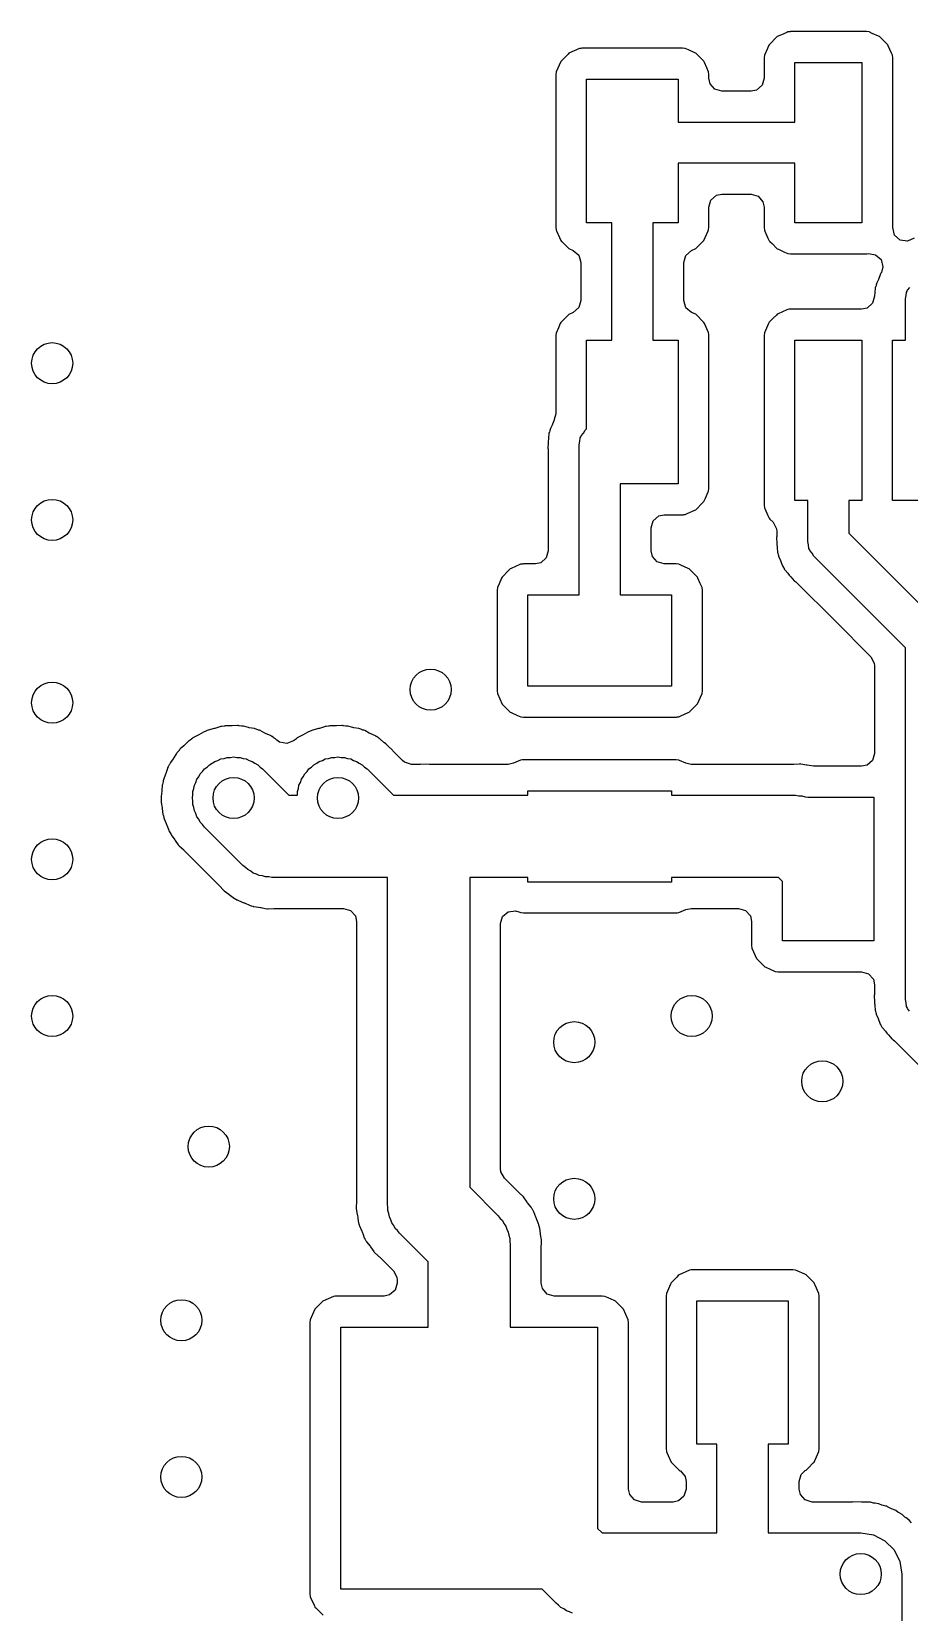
# Model space of a CAD drawing. Extents: x 1.61 to 3.5, y 0.06 to 3.74.
# Drawn here: x 2.003 to 2.339, y 1.368 to 1.973 of the extents above; entities that cross this region are included whole.
import ezdxf

# ---------------------------------------------------------------- set-up
doc = ezdxf.new("R2010")
doc.units = 0
doc.header["$MEASUREMENT"] = 0
doc.layers.add('BLACK', color=7, linetype='CONTINUOUS')

msp = doc.modelspace()

# ---------------------------------------------------------------- linework, layer by layer
at = {"layer": 'BLACK', "linetype": 'CONTINUOUS'}
for p, q in [((2.29331, 1.97349), (2.29316, 1.97347)), ((2.32242, 1.97349), (2.29331, 1.97349)), ((2.32343, 1.97337), (2.32242, 1.97349)), ((2.28495, 1.96804), (2.28451, 1.96705)), ((2.28514, 1.96846), (2.28495, 1.96804)), ((2.28495, 1.96804), (2.28495, 1.96804)), ((2.28825, 1.97158), (2.28514, 1.96846)), ((2.28987, 1.9723), (2.28825, 1.97158)), ((2.29194, 1.97321), (2.28987, 1.9723)), ((2.29228, 1.97337), (2.29194, 1.97321)), ((2.29194, 1.97321), (2.29194, 1.97321)), ((2.29287, 1.97344), (2.29228, 1.97337)), ((2.29316, 1.97347), (2.29287, 1.97344)), ((2.29316, 1.97347), (2.29316, 1.97347)), ((2.32469, 1.97281), (2.32343, 1.97337)), ((2.32704, 1.97177), (2.32469, 1.97281)), ((2.32746, 1.97159), (2.32704, 1.97177)), ((2.32704, 1.97177), (2.32704, 1.97177)), ((2.32778, 1.97126), (2.32746, 1.97159)), ((2.32943, 1.96961), (2.32778, 1.97126)), ((2.33058, 1.96847), (2.32943, 1.96961)), ((2.33076, 1.96806), (2.33058, 1.96847)), ((2.33199, 1.96529), (2.33076, 1.96806)), ((2.20533, 1.9621), (2.20355, 1.95807)), ((2.20802, 1.96479), (2.20533, 1.9621)), ((2.20812, 1.96489), (2.20802, 1.96479)), ((2.20845, 1.96522), (2.20812, 1.96489)), ((2.20812, 1.96489), (2.20812, 1.96489)), ((2.21247, 1.96701), (2.20845, 1.96522)), ((2.21307, 1.96708), (2.21247, 1.96701)), ((2.21336, 1.96711), (2.21307, 1.96708)), ((2.21351, 1.96713), (2.21336, 1.96711)), ((2.21336, 1.96711), (2.21336, 1.96711)), ((2.25202, 1.96713), (2.21351, 1.96713)), ((2.25303, 1.96701), (2.25202, 1.96713)), ((2.2543, 1.96645), (2.25303, 1.96701)), ((2.25664, 1.96542), (2.2543, 1.96645)), ((2.25706, 1.96523), (2.25664, 1.96542)), ((2.25664, 1.96542), (2.25664, 1.96542)), ((2.25822, 1.96408), (2.25706, 1.96523)), ((2.25888, 1.96342), (2.25822, 1.96408)), ((2.26018, 1.96212), (2.25888, 1.96342)), ((2.26037, 1.9617), (2.26018, 1.96212)), ((2.26129, 1.95963), (2.26037, 1.9617)), ((2.28335, 1.96443), (2.28324, 1.96342)), ((2.28324, 1.96342), (2.28324, 1.95561)), ((2.28451, 1.96705), (2.28335, 1.96443)), ((2.29507, 1.93882), (2.29507, 1.96166)), ((2.29507, 1.96166), (2.32066, 1.96166)), ((2.32066, 1.96166), (2.32066, 1.90024)), ((2.33237, 1.96445), (2.33199, 1.96529)), ((2.33249, 1.96342), (2.33237, 1.96445)), ((2.33249, 1.89848), (2.33249, 1.96342)), ((2.20355, 1.95807), (2.20343, 1.95706)), ((2.20343, 1.95706), (2.20343, 1.89854)), ((2.26197, 1.95809), (2.26129, 1.95963)), ((2.26209, 1.95706), (2.26197, 1.95809)), ((2.26209, 1.95561), (2.26209, 1.95706)), ((2.26254, 1.95355), (2.26209, 1.95561)), ((2.28324, 1.95561), (2.28245, 1.95293)), ((2.21526, 1.9003), (2.21526, 1.9553)), ((2.21526, 1.9553), (2.25026, 1.9553)), ((2.25026, 1.9553), (2.25026, 1.93882)), ((2.26437, 1.95144), (2.26254, 1.95355)), ((2.26706, 1.95065), (2.26437, 1.95144)), ((2.27828, 1.95065), (2.26706, 1.95065)), ((2.28034, 1.9511), (2.27828, 1.95065)), ((2.28245, 1.95293), (2.28034, 1.9511)), ((2.25026, 1.93882), (2.29507, 1.93882)), ((2.29507, 1.92307), (2.25026, 1.92307)), ((2.25026, 1.92307), (2.25026, 1.9003)), ((2.29507, 1.90024), (2.29507, 1.92307)), ((2.26209, 1.90628), (2.26288, 1.90897)), ((2.26288, 1.90897), (2.26499, 1.9108)), ((2.26499, 1.9108), (2.26706, 1.91124)), ((2.26706, 1.91124), (2.27828, 1.91124)), ((2.27828, 1.91124), (2.28096, 1.91046)), ((2.28096, 1.91046), (2.28279, 1.90834)), ((2.28279, 1.90834), (2.28324, 1.90628)), ((2.26209, 1.89854), (2.26209, 1.90628)), ((2.28324, 1.90628), (2.28324, 1.89848)), ((2.20343, 1.89854), (2.20356, 1.89751)), ((2.20356, 1.89751), (2.20371, 1.89717)), ((2.20371, 1.89717), (2.20371, 1.89717)), ((2.20371, 1.89717), (2.20483, 1.89464)), ((2.22489, 1.9003), (2.21526, 1.9003)), ((2.22489, 1.8553), (2.22489, 1.9003)), ((2.25026, 1.9003), (2.24064, 1.9003)), ((2.24064, 1.9003), (2.24064, 1.8553)), ((2.2607, 1.89464), (2.26183, 1.89719)), ((2.26183, 1.89719), (2.26198, 1.89753)), ((2.26198, 1.89753), (2.26209, 1.89854)), ((2.28324, 1.89848), (2.28336, 1.89745)), ((2.28336, 1.89745), (2.28351, 1.89711)), ((2.28351, 1.89711), (2.28351, 1.89711)), ((2.28351, 1.89711), (2.2847, 1.89443)), ((2.32066, 1.90024), (2.29507, 1.90024)), ((2.33249, 1.89846), (2.33249, 1.89848)), ((2.33325, 1.89552), (2.33249, 1.89846)), ((2.33536, 1.89368), (2.33325, 1.89552)), ((2.20483, 1.89464), (2.20534, 1.89348)), ((2.20534, 1.89348), (2.20567, 1.89316)), ((2.20567, 1.89316), (2.20567, 1.89316)), ((2.20567, 1.89316), (2.20586, 1.89296)), ((2.20586, 1.89296), (2.20846, 1.89037)), ((2.20846, 1.89037), (2.2101, 1.88964)), ((2.2101, 1.88964), (2.21224, 1.88784)), ((2.25326, 1.88779), (2.25542, 1.88964)), ((2.25542, 1.88964), (2.25708, 1.89038)), ((2.25708, 1.89038), (2.26019, 1.8935)), ((2.26019, 1.8935), (2.2607, 1.89464)), ((2.2847, 1.89443), (2.28515, 1.89342)), ((2.28515, 1.89342), (2.28547, 1.8931)), ((2.28547, 1.8931), (2.28547, 1.8931)), ((2.28547, 1.8931), (2.28627, 1.89231)), ((2.28627, 1.89231), (2.28827, 1.89031)), ((2.28827, 1.89031), (2.28869, 1.89012)), ((2.28869, 1.89012), (2.28869, 1.89012)), ((2.28869, 1.89012), (2.29103, 1.88909)), ((2.29103, 1.88909), (2.2923, 1.88853)), ((2.33812, 1.89328), (2.33536, 1.89368)), ((2.34067, 1.89443), (2.33812, 1.89328)), ((2.21224, 1.88784), (2.21306, 1.88511)), ((2.21306, 1.88511), (2.21306, 1.87049)), ((2.25247, 1.88511), (2.25326, 1.88779)), ((2.25247, 1.87049), (2.25247, 1.88511)), ((2.2923, 1.88853), (2.29331, 1.88841)), ((2.29331, 1.88841), (2.32242, 1.88841)), ((2.32242, 1.88841), (2.32256, 1.88843)), ((2.32256, 1.88843), (2.32321, 1.8885)), ((2.32256, 1.88843), (2.32256, 1.88843)), ((2.32321, 1.8885), (2.32597, 1.88804)), ((2.32597, 1.88804), (2.32804, 1.88616)), ((2.32804, 1.88616), (2.32876, 1.88346)), ((2.32876, 1.88346), (2.32815, 1.8812)), ((2.32623, 1.87693), (2.32617, 1.87658)), ((2.32638, 1.87725), (2.32623, 1.87693)), ((2.327, 1.87858), (2.32638, 1.87725)), ((2.32638, 1.87725), (2.32638, 1.87725)), ((2.32716, 1.87895), (2.327, 1.87858)), ((2.32768, 1.88034), (2.32716, 1.87895)), ((2.3278, 1.88067), (2.32768, 1.88034)), ((2.32801, 1.88095), (2.3278, 1.88067)), ((2.32815, 1.8812), (2.32801, 1.88095)), ((2.32556, 1.87215), (2.32477, 1.86947)), ((2.32564, 1.87316), (2.32556, 1.87264)), ((2.32556, 1.87264), (2.32556, 1.87215)), ((2.32568, 1.87355), (2.32564, 1.87316)), ((2.32582, 1.87538), (2.32568, 1.87355)), ((2.32594, 1.87571), (2.32582, 1.87538)), ((2.32598, 1.87586), (2.32594, 1.87571)), ((2.32613, 1.87644), (2.32598, 1.87586)), ((2.32617, 1.87658), (2.32613, 1.87644)), ((2.33739, 1.87112), (2.33768, 1.8724)), ((2.33739, 1.85536), (2.33739, 1.87112)), ((2.33768, 1.8724), (2.33783, 1.87371)), ((2.33783, 1.87371), (2.33807, 1.87409)), ((2.33807, 1.87409), (2.33817, 1.87453)), ((2.33817, 1.87453), (2.339, 1.87556)), ((2.20845, 1.86522), (2.20533, 1.8621)), ((2.21011, 1.86596), (2.20845, 1.86522)), ((2.21227, 1.86781), (2.21011, 1.86596)), ((2.21306, 1.87049), (2.21227, 1.86781)), ((2.25329, 1.86776), (2.25247, 1.87049)), ((2.25542, 1.86596), (2.25329, 1.86776)), ((2.25706, 1.86523), (2.25542, 1.86596)), ((2.26018, 1.86212), (2.25706, 1.86523)), ((2.28793, 1.86495), (2.28669, 1.86371)), ((2.28825, 1.86528), (2.28793, 1.86495)), ((2.28793, 1.86495), (2.28793, 1.86495)), ((2.28867, 1.86546), (2.28825, 1.86528)), ((2.29194, 1.86692), (2.28867, 1.86546)), ((2.29228, 1.86707), (2.29194, 1.86692)), ((2.29194, 1.86692), (2.29194, 1.86692)), ((2.29287, 1.86714), (2.29228, 1.86707)), ((2.29316, 1.86717), (2.29287, 1.86714)), ((2.29331, 1.86719), (2.29316, 1.86717)), ((2.29316, 1.86717), (2.29316, 1.86717)), ((2.3206, 1.86719), (2.29331, 1.86719)), ((2.32266, 1.86764), (2.3206, 1.86719)), ((2.32477, 1.86947), (2.32266, 1.86764)), ((2.20441, 1.86001), (2.20355, 1.85807)), ((2.20515, 1.86168), (2.20441, 1.86001)), ((2.20533, 1.8621), (2.20515, 1.86168)), ((2.20515, 1.86168), (2.20515, 1.86168)), ((2.26037, 1.8617), (2.26018, 1.86212)), ((2.2618, 1.85847), (2.26037, 1.8617)), ((2.26197, 1.85809), (2.2618, 1.85847)), ((2.28414, 1.8599), (2.28335, 1.85813)), ((2.28495, 1.86174), (2.28414, 1.8599)), ((2.28514, 1.86216), (2.28495, 1.86174)), ((2.28495, 1.86174), (2.28495, 1.86174)), ((2.28669, 1.86371), (2.28514, 1.86216)), ((2.20355, 1.85807), (2.20343, 1.85706)), ((2.20343, 1.85706), (2.20343, 1.82718)), ((2.21526, 1.82143), (2.21526, 1.8553)), ((2.21526, 1.8553), (2.22489, 1.8553)), ((2.24064, 1.8553), (2.25026, 1.8553)), ((2.25026, 1.8553), (2.25026, 1.8003)), ((2.26202, 1.85765), (2.26197, 1.85809)), ((2.26207, 1.85723), (2.26202, 1.85765)), ((2.26209, 1.85706), (2.26207, 1.85723)), ((2.26209, 1.79854), (2.26209, 1.85706)), ((2.28335, 1.85813), (2.28324, 1.85712)), ((2.28324, 1.85712), (2.28324, 1.79218)), ((2.29507, 1.79394), (2.29507, 1.85536)), ((2.29507, 1.85536), (2.32066, 1.85536)), ((2.32066, 1.85536), (2.32066, 1.79394)), ((2.33247, 1.79394), (2.33247, 1.85536)), ((2.33247, 1.85536), (2.33739, 1.85536)), ((2.202, 1.82278), (2.20138, 1.82144)), ((2.20216, 1.82314), (2.202, 1.82278)), ((2.20263, 1.82441), (2.20216, 1.82314)), ((2.2028, 1.82486), (2.20263, 1.82441)), ((2.20286, 1.82494), (2.2028, 1.82486)), ((2.20343, 1.82718), (2.20286, 1.82494)), ((2.20056, 1.81624), (2.20055, 1.81587)), ((2.20064, 1.81735), (2.20056, 1.81683)), ((2.20056, 1.81683), (2.20056, 1.81624)), ((2.20068, 1.81775), (2.20064, 1.81735)), ((2.20082, 1.81957), (2.20068, 1.81775)), ((2.20094, 1.81991), (2.20082, 1.81957)), ((2.20098, 1.82005), (2.20094, 1.81991)), ((2.20113, 1.82063), (2.20098, 1.82005)), ((2.20117, 1.82077), (2.20113, 1.82063)), ((2.20123, 1.82112), (2.20117, 1.82077)), ((2.20138, 1.82144), (2.20123, 1.82112)), ((2.20138, 1.82144), (2.20138, 1.82144)), ((2.21239, 1.81531), (2.21268, 1.81659)), ((2.21268, 1.81659), (2.21283, 1.8179)), ((2.21283, 1.8179), (2.21307, 1.81828)), ((2.21307, 1.81828), (2.21317, 1.81873)), ((2.21317, 1.81873), (2.214, 1.81975)), ((2.214, 1.81975), (2.2147, 1.82087)), ((2.2147, 1.82087), (2.21526, 1.82143)), ((2.20055, 1.81587), (2.2004, 1.81395)), ((2.2004, 1.81395), (2.20048, 1.8136)), ((2.20048, 1.8136), (2.2005, 1.81325)), ((2.2005, 1.81325), (2.2005, 1.81325)), ((2.2005, 1.81325), (2.20056, 1.81269)), ((2.20056, 1.81269), (2.20056, 1.77459)), ((2.21239, 1.7578), (2.21239, 1.81531)), ((2.25026, 1.8003), (2.22814, 1.8003)), ((2.22814, 1.8003), (2.22814, 1.7578)), ((2.26198, 1.79753), (2.26209, 1.79854)), ((2.25743, 1.79073), (2.25943, 1.79273)), ((2.25943, 1.79273), (2.26019, 1.7935)), ((2.26019, 1.7935), (2.26076, 1.79479)), ((2.26076, 1.79479), (2.26183, 1.79719)), ((2.26183, 1.79719), (2.26198, 1.79753)), ((2.28324, 1.79218), (2.28336, 1.79115)), ((2.29999, 1.79394), (2.29507, 1.79394)), ((2.29999, 1.77819), (2.29999, 1.79394)), ((2.32066, 1.79394), (2.31574, 1.79394)), ((2.31574, 1.79394), (2.31574, 1.78145)), ((2.35806, 1.79394), (2.33247, 1.79394)), ((2.23997, 1.78351), (2.24076, 1.78619)), ((2.24076, 1.78619), (2.24287, 1.78802)), ((2.24287, 1.78802), (2.24493, 1.78847)), ((2.24493, 1.78847), (2.25202, 1.78847)), ((2.25202, 1.78847), (2.25217, 1.78849)), ((2.25217, 1.78849), (2.25246, 1.78852)), ((2.25217, 1.78849), (2.25217, 1.78849)), ((2.25246, 1.78852), (2.25305, 1.78859)), ((2.25305, 1.78859), (2.25375, 1.7889)), ((2.25375, 1.7889), (2.25666, 1.79019)), ((2.25666, 1.79019), (2.25708, 1.79038)), ((2.25708, 1.79038), (2.25743, 1.79073)), ((2.28336, 1.79115), (2.28351, 1.79081)), ((2.28351, 1.79081), (2.28351, 1.79081)), ((2.28351, 1.79081), (2.28469, 1.78816)), ((2.28469, 1.78816), (2.28515, 1.78712)), ((2.28515, 1.78712), (2.28547, 1.7868)), ((2.28547, 1.7868), (2.28547, 1.7868)), ((2.28547, 1.7868), (2.2867, 1.78557)), ((2.23997, 1.77459), (2.23997, 1.78351)), ((2.2867, 1.78557), (2.28804, 1.78312)), ((2.2881, 1.78013), (2.28802, 1.77979)), ((2.28802, 1.77979), (2.28804, 1.77944)), ((2.28804, 1.78312), (2.28816, 1.78206)), ((2.28813, 1.78049), (2.2881, 1.78013)), ((2.28816, 1.78096), (2.28811, 1.78049)), ((2.28811, 1.78049), (2.28813, 1.78049)), ((2.28816, 1.78206), (2.28816, 1.78096)), ((2.31574, 1.78145), (2.35084, 1.74635)), ((2.20056, 1.77459), (2.19977, 1.77191)), ((2.24042, 1.77253), (2.23997, 1.77459)), ((2.28804, 1.77944), (2.28815, 1.77771)), ((2.28815, 1.77771), (2.28816, 1.7774)), ((2.28816, 1.7774), (2.28816, 1.77678)), ((2.28816, 1.77678), (2.28818, 1.7766)), ((2.28818, 1.7766), (2.28821, 1.77638)), ((2.28821, 1.77638), (2.28826, 1.77598)), ((2.28826, 1.77598), (2.28826, 1.77596)), ((2.28826, 1.77596), (2.28837, 1.77416)), ((2.28837, 1.77416), (2.28849, 1.77382)), ((2.28849, 1.77382), (2.28852, 1.77368)), ((2.30028, 1.77691), (2.29999, 1.77819)), ((2.30043, 1.7756), (2.30028, 1.77691)), ((2.30067, 1.77522), (2.30043, 1.7756)), ((2.30077, 1.77478), (2.30067, 1.77522)), ((2.30159, 1.77375), (2.30077, 1.77478)), ((2.30228, 1.77263), (2.30159, 1.77375)), ((2.18595, 1.76772), (2.18562, 1.76739)), ((2.18637, 1.7679), (2.18595, 1.76772)), ((2.18963, 1.76936), (2.18637, 1.7679)), ((2.18997, 1.76951), (2.18963, 1.76936)), ((2.18963, 1.76936), (2.18963, 1.76936)), ((2.19057, 1.76958), (2.18997, 1.76951)), ((2.19086, 1.76961), (2.19057, 1.76958)), ((2.19101, 1.76963), (2.19086, 1.76961)), ((2.19086, 1.76961), (2.19086, 1.76961)), ((2.1956, 1.76963), (2.19101, 1.76963)), ((2.19766, 1.77008), (2.1956, 1.76963)), ((2.19977, 1.77191), (2.19766, 1.77008)), ((2.24225, 1.77042), (2.24042, 1.77253)), ((2.24493, 1.76963), (2.24225, 1.77042)), ((2.24952, 1.76963), (2.24493, 1.76963)), ((2.25053, 1.76951), (2.24952, 1.76963)), ((2.25128, 1.76918), (2.25053, 1.76951)), ((2.25414, 1.76792), (2.25128, 1.76918)), ((2.25456, 1.76773), (2.25414, 1.76792)), ((2.25414, 1.76792), (2.25414, 1.76792)), ((2.25768, 1.76462), (2.25456, 1.76773)), ((2.28852, 1.77368), (2.28866, 1.7731)), ((2.28866, 1.7731), (2.2887, 1.77296)), ((2.2887, 1.77296), (2.28876, 1.77261)), ((2.28876, 1.77261), (2.28951, 1.77094)), ((2.28951, 1.77094), (2.28966, 1.77057)), ((2.28966, 1.77057), (2.29017, 1.76918)), ((2.29017, 1.76918), (2.29017, 1.76918)), ((2.29017, 1.76918), (2.29029, 1.76885)), ((2.29029, 1.76885), (2.29049, 1.76856)), ((2.29049, 1.76856), (2.29056, 1.76843)), ((2.29056, 1.76843), (2.29087, 1.76791)), ((2.29087, 1.76791), (2.29094, 1.76779)), ((2.29094, 1.76779), (2.29109, 1.76747)), ((2.33739, 1.73753), (2.30228, 1.77263)), ((2.18171, 1.76206), (2.18105, 1.76057)), ((2.18265, 1.76418), (2.18171, 1.76206)), ((2.18283, 1.7646), (2.18265, 1.76418)), ((2.18265, 1.76418), (2.18265, 1.76418)), ((2.18533, 1.7671), (2.18283, 1.7646)), ((2.18562, 1.76739), (2.18533, 1.7671)), ((2.18562, 1.76739), (2.18562, 1.76739)), ((2.25787, 1.7642), (2.25768, 1.76462)), ((2.25875, 1.7622), (2.25787, 1.7642)), ((2.25947, 1.76059), (2.25875, 1.7622)), ((2.29109, 1.76747), (2.29132, 1.7672)), ((2.29132, 1.7672), (2.29132, 1.7672)), ((2.29132, 1.7672), (2.29229, 1.76608)), ((2.29229, 1.76608), (2.29253, 1.76577)), ((2.29253, 1.76577), (2.29284, 1.76535)), ((2.29284, 1.76535), (2.29327, 1.76492)), ((2.29327, 1.76492), (2.29352, 1.76465)), ((2.29352, 1.76465), (2.29478, 1.76319)), ((2.29478, 1.76319), (2.29507, 1.763)), ((2.29507, 1.763), (2.29534, 1.76277)), ((2.29534, 1.76277), (2.29534, 1.76277)), ((2.29534, 1.76277), (2.29577, 1.76241)), ((2.29577, 1.76241), (2.31014, 1.74805)), ((2.18105, 1.76057), (2.18093, 1.75956)), ((2.18093, 1.75956), (2.18093, 1.72104)), ((2.19276, 1.7228), (2.19276, 1.7578)), ((2.19276, 1.7578), (2.21239, 1.7578)), ((2.22814, 1.7578), (2.24776, 1.7578)), ((2.24776, 1.7578), (2.24776, 1.7228)), ((2.25959, 1.75956), (2.25947, 1.76059)), ((2.25959, 1.72104), (2.25959, 1.75956)), ((2.31014, 1.74805), (2.32411, 1.73408)), ((2.33739, 1.6028), (2.33739, 1.73753)), ((2.32411, 1.73408), (2.32545, 1.73163)), ((2.32545, 1.73163), (2.32556, 1.73057)), ((2.32556, 1.73057), (2.32556, 1.69709)), ((2.18093, 1.72104), (2.18106, 1.72001)), ((2.18106, 1.72001), (2.18284, 1.71598)), ((2.24776, 1.7228), (2.19276, 1.7228)), ((2.25769, 1.716), (2.25948, 1.72003)), ((2.25948, 1.72003), (2.25959, 1.72104)), ((2.18284, 1.71598), (2.18596, 1.71287)), ((2.25458, 1.71288), (2.25769, 1.716)), ((2.07479, 1.70725), (2.07287, 1.70666)), ((2.07508, 1.70734), (2.07479, 1.70725)), ((2.07479, 1.70725), (2.07479, 1.70725)), ((2.07547, 1.70736), (2.07508, 1.70734)), ((2.07551, 1.70737), (2.07547, 1.70736)), ((2.07639, 1.7075), (2.07551, 1.70737)), ((2.07652, 1.70753), (2.07639, 1.7075)), ((2.07681, 1.7076), (2.07652, 1.70753)), ((2.07652, 1.70753), (2.07652, 1.70753)), ((2.07804, 1.70759), (2.07681, 1.7076)), ((2.07912, 1.70759), (2.07804, 1.70759)), ((2.07943, 1.70759), (2.07912, 1.70759)), ((2.08145, 1.70771), (2.07943, 1.70759)), ((2.08174, 1.70773), (2.08145, 1.70771)), ((2.08145, 1.70771), (2.08145, 1.70771)), ((2.08204, 1.70767), (2.08174, 1.70773)), ((2.08217, 1.70765), (2.08204, 1.70767)), ((2.08204, 1.70767), (2.08204, 1.70767)), ((2.08305, 1.70756), (2.08217, 1.70765)), ((2.08318, 1.70756), (2.08305, 1.70756)), ((2.08348, 1.70756), (2.08318, 1.70756)), ((2.08377, 1.70749), (2.08348, 1.70756)), ((2.08573, 1.707), (2.08377, 1.70749)), ((2.08377, 1.70749), (2.08377, 1.70749)), ((2.11479, 1.70725), (2.11287, 1.70666)), ((2.11508, 1.70734), (2.11479, 1.70725)), ((2.11479, 1.70725), (2.11479, 1.70725)), ((2.11547, 1.70736), (2.11508, 1.70734)), ((2.11551, 1.70737), (2.11547, 1.70736)), ((2.11639, 1.7075), (2.11551, 1.70737)), ((2.11652, 1.70753), (2.11639, 1.7075)), ((2.11681, 1.7076), (2.11652, 1.70753)), ((2.11652, 1.70753), (2.11652, 1.70753)), ((2.11804, 1.70759), (2.11681, 1.7076)), ((2.11912, 1.70759), (2.11804, 1.70759)), ((2.11943, 1.70759), (2.11912, 1.70759)), ((2.12145, 1.70771), (2.11943, 1.70759)), ((2.12174, 1.70773), (2.12145, 1.70771)), ((2.12145, 1.70771), (2.12145, 1.70771)), ((2.12204, 1.70767), (2.12174, 1.70773)), ((2.12217, 1.70765), (2.12204, 1.70767)), ((2.12204, 1.70767), (2.12204, 1.70767)), ((2.12305, 1.70756), (2.12217, 1.70765)), ((2.12318, 1.70756), (2.12305, 1.70756)), ((2.12348, 1.70756), (2.12318, 1.70756)), ((2.12377, 1.70749), (2.12348, 1.70756)), ((2.12573, 1.707), (2.12377, 1.70749)), ((2.12377, 1.70749), (2.12377, 1.70749)), ((2.18596, 1.71287), (2.18638, 1.71268)), ((2.18638, 1.71268), (2.18638, 1.71268)), ((2.18638, 1.71268), (2.18873, 1.71165)), ((2.18873, 1.71165), (2.19, 1.71109)), ((2.19, 1.71109), (2.19101, 1.71097)), ((2.19101, 1.71097), (2.24952, 1.71097)), ((2.24952, 1.71097), (2.24967, 1.71099)), ((2.24967, 1.71099), (2.24996, 1.71102)), ((2.24967, 1.71099), (2.24967, 1.71099)), ((2.24996, 1.71102), (2.25055, 1.71109)), ((2.25055, 1.71109), (2.2513, 1.71142)), ((2.2513, 1.71142), (2.25416, 1.71269)), ((2.25416, 1.71269), (2.25458, 1.71288)), ((2.06276, 1.70174), (2.06133, 1.70032)), ((2.06297, 1.70195), (2.06276, 1.70174)), ((2.06276, 1.70174), (2.06276, 1.70174)), ((2.06334, 1.70217), (2.06297, 1.70195)), ((2.06406, 1.70269), (2.06334, 1.70217)), ((2.06416, 1.70278), (2.06406, 1.70269)), ((2.06438, 1.70298), (2.06416, 1.70278)), ((2.06644, 1.70404), (2.06438, 1.70298)), ((2.06671, 1.70419), (2.06644, 1.70404)), ((2.06844, 1.70523), (2.06671, 1.70419)), ((2.0687, 1.70538), (2.06844, 1.70523)), ((2.06844, 1.70523), (2.06844, 1.70523)), ((2.06911, 1.70551), (2.0687, 1.70538)), ((2.06993, 1.70584), (2.06911, 1.70551)), ((2.07032, 1.70604), (2.06993, 1.70584)), ((2.07257, 1.70658), (2.07032, 1.70604)), ((2.07287, 1.70666), (2.07257, 1.70658)), ((2.08603, 1.70693), (2.08573, 1.707)), ((2.08801, 1.70656), (2.08603, 1.70693)), ((2.08831, 1.70651), (2.08801, 1.70656)), ((2.08801, 1.70656), (2.08801, 1.70656)), ((2.0887, 1.70633), (2.08831, 1.70651)), ((2.08954, 1.70604), (2.0887, 1.70633)), ((2.08996, 1.70594), (2.08954, 1.70604)), ((2.09022, 1.7058), (2.08996, 1.70594)), ((2.092, 1.70485), (2.09022, 1.7058)), ((2.09022, 1.7058), (2.09022, 1.7058)), ((2.09228, 1.70472), (2.092, 1.70485)), ((2.09439, 1.70376), (2.09228, 1.70472)), ((2.09463, 1.70358), (2.09439, 1.70376)), ((2.09473, 1.7035), (2.09463, 1.70358)), ((2.09463, 1.70358), (2.09463, 1.70358)), ((2.09547, 1.70302), (2.09473, 1.7035)), ((2.09559, 1.70295), (2.09547, 1.70302)), ((2.09586, 1.70281), (2.09559, 1.70295)), ((2.09559, 1.70295), (2.09559, 1.70295)), ((2.09608, 1.70261), (2.09586, 1.70281)), ((2.09663, 1.70212), (2.09608, 1.70261)), ((2.09608, 1.70261), (2.09608, 1.70261)), ((2.09763, 1.70143), (2.09663, 1.70212)), ((2.10037, 1.70088), (2.09763, 1.70143)), ((2.1029, 1.70188), (2.10037, 1.70088)), ((2.10297, 1.70195), (2.1029, 1.70188)), ((2.10334, 1.70217), (2.10297, 1.70195)), ((2.10406, 1.70269), (2.10334, 1.70217)), ((2.10416, 1.70278), (2.10406, 1.70269)), ((2.10438, 1.70298), (2.10416, 1.70278)), ((2.10644, 1.70404), (2.10438, 1.70298)), ((2.10671, 1.70419), (2.10644, 1.70404)), ((2.10844, 1.70523), (2.10671, 1.70419)), ((2.1087, 1.70538), (2.10844, 1.70523)), ((2.10844, 1.70523), (2.10844, 1.70523)), ((2.10911, 1.70551), (2.1087, 1.70538)), ((2.10993, 1.70584), (2.10911, 1.70551)), ((2.11032, 1.70604), (2.10993, 1.70584)), ((2.11257, 1.70658), (2.11032, 1.70604)), ((2.11287, 1.70666), (2.11257, 1.70658)), ((2.12603, 1.70693), (2.12573, 1.707)), ((2.12801, 1.70656), (2.12603, 1.70693)), ((2.12831, 1.70651), (2.12801, 1.70656)), ((2.12801, 1.70656), (2.12801, 1.70656)), ((2.1287, 1.70633), (2.12831, 1.70651)), ((2.12954, 1.70604), (2.1287, 1.70633)), ((2.12996, 1.70594), (2.12954, 1.70604)), ((2.13022, 1.7058), (2.12996, 1.70594)), ((2.132, 1.70485), (2.13022, 1.7058)), ((2.13022, 1.7058), (2.13022, 1.7058)), ((2.13228, 1.70472), (2.132, 1.70485)), ((2.13439, 1.70376), (2.13228, 1.70472)), ((2.13463, 1.70358), (2.13439, 1.70376)), ((2.13473, 1.7035), (2.13463, 1.70358)), ((2.13463, 1.70358), (2.13463, 1.70358)), ((2.13547, 1.70302), (2.13473, 1.7035)), ((2.13559, 1.70295), (2.13547, 1.70302)), ((2.13586, 1.70281), (2.13559, 1.70295)), ((2.13559, 1.70295), (2.13559, 1.70295)), ((2.13608, 1.70261), (2.13586, 1.70281)), ((2.13758, 1.70127), (2.13608, 1.70261)), ((2.13608, 1.70261), (2.13608, 1.70261)), ((2.13782, 1.70107), (2.13758, 1.70127)), ((2.05685, 1.69502), (2.05581, 1.69355)), ((2.05702, 1.69528), (2.05685, 1.69502)), ((2.05807, 1.697), (2.05702, 1.69528)), ((2.05823, 1.69726), (2.05807, 1.697)), ((2.05807, 1.697), (2.05807, 1.697)), ((2.05854, 1.69756), (2.05823, 1.69726)), ((2.05911, 1.69823), (2.05854, 1.69756)), ((2.05918, 1.69834), (2.05911, 1.69823)), ((2.05935, 1.69859), (2.05918, 1.69834)), ((2.05918, 1.69834), (2.05918, 1.69834)), ((2.05958, 1.69879), (2.05935, 1.69859)), ((2.06095, 1.69998), (2.05958, 1.69879)), ((2.05958, 1.69879), (2.05958, 1.69879)), ((2.0611, 1.70011), (2.06095, 1.69998)), ((2.06133, 1.70032), (2.0611, 1.70011)), ((2.07513, 1.69498), (2.07636, 1.69517)), ((2.07636, 1.69517), (2.07754, 1.69555)), ((2.07754, 1.69555), (2.07878, 1.69555)), ((2.07878, 1.69555), (2.08, 1.69575)), ((2.08, 1.69575), (2.08122, 1.69555)), ((2.08122, 1.69555), (2.08246, 1.69555)), ((2.08246, 1.69555), (2.08364, 1.69517)), ((2.08364, 1.69517), (2.08487, 1.69498)), ((2.11513, 1.69498), (2.11636, 1.69517)), ((2.11636, 1.69517), (2.11754, 1.69555)), ((2.11754, 1.69555), (2.11878, 1.69555)), ((2.11878, 1.69555), (2.12, 1.69575)), ((2.12, 1.69575), (2.12122, 1.69555)), ((2.12122, 1.69555), (2.12246, 1.69555)), ((2.12246, 1.69555), (2.12364, 1.69517)), ((2.12364, 1.69517), (2.12487, 1.69498)), ((2.13832, 1.70068), (2.13782, 1.70107)), ((2.13882, 1.70018), (2.13832, 1.70068)), ((2.13903, 1.69998), (2.13882, 1.70018)), ((2.14084, 1.69837), (2.13903, 1.69998)), ((2.14104, 1.69808), (2.14084, 1.69837)), ((2.14162, 1.69738), (2.14104, 1.69808)), ((2.14467, 1.69433), (2.14162, 1.69738)), ((2.32556, 1.69709), (2.32477, 1.69441)), ((2.05393, 1.68907), (2.05309, 1.68691)), ((2.05404, 1.68936), (2.05393, 1.68907)), ((2.05465, 1.69128), (2.05404, 1.68936)), ((2.05474, 1.69156), (2.05465, 1.69128)), ((2.05465, 1.69128), (2.05465, 1.69128)), ((2.05497, 1.69193), (2.05474, 1.69156)), ((2.05536, 1.69272), (2.05497, 1.69193)), ((2.05541, 1.69285), (2.05536, 1.69272)), ((2.05552, 1.69313), (2.05541, 1.69285)), ((2.05581, 1.69355), (2.05552, 1.69313)), ((2.0667, 1.68815), (2.06726, 1.68926)), ((2.06726, 1.68926), (2.06814, 1.69013)), ((2.06814, 1.69013), (2.06886, 1.69114)), ((2.06886, 1.69114), (2.06987, 1.69186)), ((2.06987, 1.69186), (2.07074, 1.69274)), ((2.07074, 1.69274), (2.07185, 1.6933)), ((2.07185, 1.6933), (2.07285, 1.69403)), ((2.07285, 1.69403), (2.07403, 1.69441)), ((2.07403, 1.69441), (2.07513, 1.69498)), ((2.08487, 1.69498), (2.08597, 1.69441)), ((2.08597, 1.69441), (2.08715, 1.69403)), ((2.08715, 1.69403), (2.08815, 1.6933)), ((2.08815, 1.6933), (2.08926, 1.69274)), ((2.08926, 1.69274), (2.09013, 1.69186)), ((2.09013, 1.69186), (2.09114, 1.69114)), ((2.09114, 1.69114), (2.10122, 1.68105)), ((2.1067, 1.68815), (2.10726, 1.68926)), ((2.10726, 1.68926), (2.10814, 1.69013)), ((2.10814, 1.69013), (2.10886, 1.69114)), ((2.10886, 1.69114), (2.10987, 1.69186)), ((2.10987, 1.69186), (2.11074, 1.69274)), ((2.11074, 1.69274), (2.11185, 1.6933)), ((2.11185, 1.6933), (2.11285, 1.69403)), ((2.11285, 1.69403), (2.11403, 1.69441)), ((2.11403, 1.69441), (2.11513, 1.69498)), ((2.12487, 1.69498), (2.12597, 1.69441)), ((2.12597, 1.69441), (2.12715, 1.69403)), ((2.12715, 1.69403), (2.12815, 1.6933)), ((2.12815, 1.6933), (2.12926, 1.69274)), ((2.12926, 1.69274), (2.13013, 1.69186)), ((2.13013, 1.69186), (2.13114, 1.69114)), ((2.13114, 1.69114), (2.14122, 1.68105)), ((2.1455, 1.69367), (2.14467, 1.69433)), ((2.14818, 1.69288), (2.1455, 1.69367)), ((2.15137, 1.69288), (2.14818, 1.69288)), ((2.15145, 1.69288), (2.15137, 1.69288)), ((2.15151, 1.6929), (2.15145, 1.69288)), ((2.15502, 1.69288), (2.15151, 1.6929)), ((2.15504, 1.69288), (2.15502, 1.69288)), ((2.18525, 1.69288), (2.15504, 1.69288)), ((2.18727, 1.69331), (2.18525, 1.69288)), ((2.18997, 1.69451), (2.18727, 1.69331)), ((2.19057, 1.69458), (2.18997, 1.69451)), ((2.19086, 1.69461), (2.19057, 1.69458)), ((2.19101, 1.69463), (2.19086, 1.69461)), ((2.19086, 1.69461), (2.19086, 1.69461)), ((2.24952, 1.69463), (2.19101, 1.69463)), ((2.25053, 1.69451), (2.24952, 1.69463)), ((2.25087, 1.69436), (2.25053, 1.69451)), ((2.25327, 1.6933), (2.25087, 1.69436)), ((2.25087, 1.69436), (2.25087, 1.69436)), ((2.25528, 1.69288), (2.25327, 1.6933)), ((2.2943, 1.69288), (2.25528, 1.69288)), ((2.29459, 1.69289), (2.2943, 1.69288)), ((2.29671, 1.69301), (2.29459, 1.69289)), ((2.29701, 1.69303), (2.29671, 1.69301)), ((2.29671, 1.69301), (2.29671, 1.69301)), ((2.2973, 1.69297), (2.29701, 1.69303)), ((2.29945, 1.69257), (2.2973, 1.69297)), ((2.29971, 1.69253), (2.29945, 1.69257)), ((2.30217, 1.69221), (2.29971, 1.69253)), ((2.30218, 1.69223), (2.30217, 1.69221)), ((2.30296, 1.69213), (2.30218, 1.69223)), ((2.3206, 1.69213), (2.30296, 1.69213)), ((2.32266, 1.69258), (2.3206, 1.69213)), ((2.32477, 1.69441), (2.32266, 1.69258)), ((2.05269, 1.68491), (2.05255, 1.6829)), ((2.05271, 1.68521), (2.05269, 1.68491)), ((2.05284, 1.68562), (2.05271, 1.68521)), ((2.05303, 1.68648), (2.05284, 1.68562)), ((2.05305, 1.68661), (2.05303, 1.68648)), ((2.05309, 1.68691), (2.05305, 1.68661)), ((2.06445, 1.68246), (2.06483, 1.68364)), ((2.06483, 1.68364), (2.06502, 1.68487)), ((2.06502, 1.68487), (2.06559, 1.68597)), ((2.06559, 1.68597), (2.06597, 1.68715)), ((2.06597, 1.68715), (2.0667, 1.68815)), ((2.10445, 1.68246), (2.10483, 1.68364)), ((2.10483, 1.68364), (2.10502, 1.68487)), ((2.10502, 1.68487), (2.10559, 1.68597)), ((2.10559, 1.68597), (2.10597, 1.68715)), ((2.10597, 1.68715), (2.1067, 1.68815)), ((2.05226, 1.68059), (2.05222, 1.68029)), ((2.05222, 1.68029), (2.05227, 1.67986)), ((2.05252, 1.68259), (2.05226, 1.68059)), ((2.05226, 1.68059), (2.05226, 1.68059)), ((2.05229, 1.67898), (2.05226, 1.67855)), ((2.05226, 1.67855), (2.05231, 1.67825)), ((2.05227, 1.67986), (2.05229, 1.67898)), ((2.05231, 1.67825), (2.05231, 1.67825)), ((2.05231, 1.67825), (2.05265, 1.67627)), ((2.05255, 1.6829), (2.05252, 1.68259)), ((2.06425, 1.68), (2.06445, 1.68122)), ((2.06445, 1.67878), (2.06425, 1.68)), ((2.06445, 1.68122), (2.06445, 1.68246)), ((2.06445, 1.67754), (2.06445, 1.67878)), ((2.06483, 1.67636), (2.06445, 1.67754)), ((2.10122, 1.68105), (2.10442, 1.68105)), ((2.10442, 1.68105), (2.10445, 1.68122)), ((2.10445, 1.68122), (2.10445, 1.68246)), ((2.14122, 1.68105), (2.19276, 1.68105)), ((2.19276, 1.68105), (2.19276, 1.6828)), ((2.19276, 1.6828), (2.24776, 1.6828)), ((2.24776, 1.6828), (2.24776, 1.68105)), ((2.24776, 1.68105), (2.29526, 1.68105)), ((2.29526, 1.68105), (2.29649, 1.68085)), ((2.29649, 1.68085), (2.29773, 1.68085)), ((2.29773, 1.68085), (2.29891, 1.68047)), ((2.29891, 1.68047), (2.29999, 1.6803)), ((2.29999, 1.6803), (2.32526, 1.6803)), ((2.32526, 1.6803), (2.32526, 1.6253)), ((2.05265, 1.67627), (2.0527, 1.67596)), ((2.0527, 1.67596), (2.05295, 1.67366)), ((2.05295, 1.67366), (2.05306, 1.67338)), ((2.05306, 1.67338), (2.05306, 1.67338)), ((2.05306, 1.67338), (2.0531, 1.67325)), ((2.0531, 1.67325), (2.05333, 1.6724)), ((2.05333, 1.6724), (2.0534, 1.67197)), ((2.0534, 1.67197), (2.05415, 1.67027)), ((2.06502, 1.67513), (2.06483, 1.67636)), ((2.06559, 1.67403), (2.06502, 1.67513)), ((2.06597, 1.67285), (2.06559, 1.67403)), ((2.0667, 1.67185), (2.06597, 1.67285)), ((2.06726, 1.67074), (2.0667, 1.67185)), ((2.05415, 1.67027), (2.05433, 1.66985)), ((2.05433, 1.66985), (2.05445, 1.66956)), ((2.05445, 1.66956), (2.05514, 1.66767)), ((2.05514, 1.66767), (2.05514, 1.66767)), ((2.05514, 1.66767), (2.05525, 1.66739)), ((2.05525, 1.66739), (2.05541, 1.66714)), ((2.05541, 1.66714), (2.05541, 1.66714)), ((2.05541, 1.66714), (2.05549, 1.66703)), ((2.05549, 1.66703), (2.05591, 1.66626)), ((2.05591, 1.66626), (2.05597, 1.66613)), ((2.05597, 1.66613), (2.05609, 1.66586)), ((2.05609, 1.66586), (2.0575, 1.66402)), ((2.06814, 1.66987), (2.06726, 1.67074)), ((2.06886, 1.66886), (2.06814, 1.66987)), ((2.08357, 1.65416), (2.06886, 1.66886)), ((2.0575, 1.66402), (2.05768, 1.66377)), ((2.05768, 1.66377), (2.0588, 1.6621)), ((2.0588, 1.6621), (2.0588, 1.6621)), ((2.0588, 1.6621), (2.05897, 1.66185)), ((2.05897, 1.66185), (2.05919, 1.66165)), ((2.05919, 1.66165), (2.06089, 1.6601)), ((2.06089, 1.6601), (2.06106, 1.65994)), ((2.06106, 1.65994), (2.0744, 1.6466)), ((2.08457, 1.65344), (2.08357, 1.65416)), ((2.08544, 1.65256), (2.08457, 1.65344)), ((2.0744, 1.6466), (2.07463, 1.64635)), ((2.08655, 1.652), (2.08544, 1.65256)), ((2.08755, 1.65127), (2.08655, 1.652)), ((2.08873, 1.65088), (2.08755, 1.65127)), ((2.08983, 1.65032), (2.08873, 1.65088)), ((2.09106, 1.65013), (2.08983, 1.65032)), ((2.09224, 1.64975), (2.09106, 1.65013)), ((2.09348, 1.64975), (2.09224, 1.64975)), ((2.0947, 1.64955), (2.09348, 1.64975)), ((2.13895, 1.64955), (2.0947, 1.64955)), ((2.13895, 1.52446), (2.13895, 1.64955)), ((2.19276, 1.64955), (2.17045, 1.64955)), ((2.17045, 1.64955), (2.17045, 1.53098)), ((2.19276, 1.6478), (2.19276, 1.64955)), ((2.24776, 1.6478), (2.19276, 1.6478)), ((2.28874, 1.64955), (2.24776, 1.64955)), ((2.24776, 1.64955), (2.24776, 1.6478)), ((2.29026, 1.64803), (2.28874, 1.64955)), ((2.29026, 1.6253), (2.29026, 1.64803)), ((2.07463, 1.64635), (2.07611, 1.64465)), ((2.07611, 1.64465), (2.07636, 1.64448)), ((2.07636, 1.64448), (2.07636, 1.64448)), ((2.07636, 1.64448), (2.07815, 1.64322)), ((2.07815, 1.64322), (2.07835, 1.64307)), ((2.07835, 1.64307), (2.08031, 1.64154)), ((2.08031, 1.64154), (2.08058, 1.64141)), ((2.08058, 1.64141), (2.0807, 1.64134)), ((2.0807, 1.64134), (2.08121, 1.64105)), ((2.08121, 1.64105), (2.08133, 1.64099)), ((2.08133, 1.64099), (2.08157, 1.64082)), ((2.08157, 1.64082), (2.08185, 1.64071)), ((2.08185, 1.64071), (2.08185, 1.64071)), ((2.08185, 1.64071), (2.08389, 1.63991)), ((2.08389, 1.63991), (2.08413, 1.63981)), ((2.08413, 1.63981), (2.08639, 1.63879)), ((2.08639, 1.63879), (2.08669, 1.63873)), ((2.08669, 1.63873), (2.08681, 1.63869)), ((2.08681, 1.63869), (2.08738, 1.63853)), ((2.08738, 1.63853), (2.08751, 1.6385)), ((2.08751, 1.6385), (2.08779, 1.63839)), ((2.08779, 1.63839), (2.08955, 1.63816)), ((2.08955, 1.63816), (2.09026, 1.63807)), ((2.09026, 1.63807), (2.09051, 1.63803)), ((2.09051, 1.63803), (2.09214, 1.63772)), ((2.09214, 1.63772), (2.09296, 1.63757)), ((2.09296, 1.63757), (2.09325, 1.63759)), ((2.09325, 1.63759), (2.09538, 1.63771)), ((2.09325, 1.63759), (2.09325, 1.63759)), ((2.09538, 1.63771), (2.09566, 1.63772)), ((2.09566, 1.63772), (2.12216, 1.63772)), ((2.12216, 1.63772), (2.12484, 1.63693)), ((2.12484, 1.63693), (2.12667, 1.63482)), ((2.12667, 1.63482), (2.12712, 1.63276)), ((2.18228, 1.63188), (2.18307, 1.63456)), ((2.18307, 1.63456), (2.18518, 1.63639)), ((2.18518, 1.63639), (2.18795, 1.63679)), ((2.18795, 1.63679), (2.18925, 1.63642)), ((2.18925, 1.63642), (2.19, 1.63609)), ((2.19, 1.63609), (2.19101, 1.63597)), ((2.19101, 1.63597), (2.24952, 1.63597)), ((2.24952, 1.63597), (2.24967, 1.63599)), ((2.24967, 1.63599), (2.24996, 1.63602)), ((2.24967, 1.63599), (2.24967, 1.63599)), ((2.24996, 1.63602), (2.25055, 1.63609)), ((2.25055, 1.63609), (2.25326, 1.63729)), ((2.25326, 1.63729), (2.25527, 1.63772)), ((2.25527, 1.63772), (2.27347, 1.63772)), ((2.27347, 1.63772), (2.27615, 1.63693)), ((2.27615, 1.63693), (2.27798, 1.63482)), ((2.27798, 1.63482), (2.27843, 1.63276)), ((2.12712, 1.63276), (2.12712, 1.52559)), ((2.18228, 1.53794), (2.18228, 1.63188)), ((2.27843, 1.63276), (2.27843, 1.62354)), ((2.27843, 1.62354), (2.27856, 1.62251)), ((2.27856, 1.62251), (2.28034, 1.61848)), ((2.32526, 1.6253), (2.29026, 1.6253)), ((2.28034, 1.61848), (2.28346, 1.61537)), ((2.28346, 1.61537), (2.28388, 1.61518)), ((2.28388, 1.61518), (2.28388, 1.61518)), ((2.28388, 1.61518), (2.28558, 1.61443)), ((2.28558, 1.61443), (2.28749, 1.61359)), ((2.28749, 1.61359), (2.28851, 1.61347)), ((2.28851, 1.61347), (2.3206, 1.61347)), ((2.3206, 1.61347), (2.32328, 1.61268)), ((2.32328, 1.61268), (2.32511, 1.61057)), ((2.32511, 1.61057), (2.32556, 1.60851)), ((2.3255, 1.60474), (2.32542, 1.6044)), ((2.32542, 1.6044), (2.32544, 1.60404)), ((2.32553, 1.60509), (2.3255, 1.60474)), ((2.32556, 1.60556), (2.32551, 1.60509)), ((2.32551, 1.60509), (2.32553, 1.60509)), ((2.32556, 1.60851), (2.32556, 1.60556)), ((2.32544, 1.60404), (2.32555, 1.60232)), ((2.32555, 1.60232), (2.32556, 1.60201)), ((2.32556, 1.60201), (2.32556, 1.60138)), ((2.32556, 1.60138), (2.32558, 1.60121)), ((2.32558, 1.60121), (2.32562, 1.60099)), ((2.32562, 1.60099), (2.32566, 1.60059)), ((2.32566, 1.60059), (2.32577, 1.59876)), ((2.32577, 1.59876), (2.32589, 1.59843)), ((2.32589, 1.59843), (2.32592, 1.59828)), ((2.32592, 1.59828), (2.32606, 1.5977)), ((2.33768, 1.60152), (2.33739, 1.6028)), ((2.33783, 1.60021), (2.33768, 1.60152)), ((2.33807, 1.59983), (2.33783, 1.60021)), ((2.33817, 1.59938), (2.33807, 1.59983)), ((2.33899, 1.59836), (2.33817, 1.59938)), ((2.32606, 1.5977), (2.32611, 1.59756)), ((2.32611, 1.59756), (2.32616, 1.59721)), ((2.32616, 1.59721), (2.32691, 1.59554)), ((2.32691, 1.59554), (2.32706, 1.59518)), ((2.32706, 1.59518), (2.32757, 1.59379)), ((2.32757, 1.59379), (2.32757, 1.59379)), ((2.32757, 1.59379), (2.32769, 1.59345)), ((2.32769, 1.59345), (2.3279, 1.59317)), ((2.3279, 1.59317), (2.32796, 1.59304)), ((2.32796, 1.59304), (2.32827, 1.59252)), ((2.32827, 1.59252), (2.32835, 1.5924)), ((2.32835, 1.5924), (2.32849, 1.59207)), ((2.32849, 1.59207), (2.32872, 1.59181)), ((2.32872, 1.59181), (2.32872, 1.59181)), ((2.32872, 1.59181), (2.32969, 1.59069)), ((2.32969, 1.59069), (2.32994, 1.59037)), ((2.32994, 1.59037), (2.33024, 1.58995)), ((2.33024, 1.58995), (2.33067, 1.58953)), ((2.33067, 1.58953), (2.33092, 1.58926)), ((2.33092, 1.58926), (2.33218, 1.5878)), ((2.33218, 1.5878), (2.33247, 1.58761)), ((2.33247, 1.58761), (2.33274, 1.58737)), ((2.33274, 1.58737), (2.33274, 1.58737)), ((2.33274, 1.58737), (2.33318, 1.58702)), ((2.33318, 1.58702), (2.38341, 1.53679)), ((2.18239, 1.53688), (2.18228, 1.53794)), ((2.18373, 1.53443), (2.18239, 1.53688)), ((2.18909, 1.52908), (2.18373, 1.53443)), ((2.12712, 1.52559), (2.12711, 1.52525)), ((2.17045, 1.53098), (2.1814, 1.52003)), ((2.18929, 1.52888), (2.18909, 1.52908)), ((2.1911, 1.52727), (2.18929, 1.52888)), ((2.19251, 1.52522), (2.1911, 1.52727)), ((2.12698, 1.5234), (2.12696, 1.523)), ((2.12696, 1.523), (2.12701, 1.52271)), ((2.12711, 1.52525), (2.12698, 1.5234)), ((2.12701, 1.52271), (2.12701, 1.52271)), ((2.12701, 1.52271), (2.12738, 1.52056)), ((2.12738, 1.52056), (2.12742, 1.5203)), ((2.12742, 1.5203), (2.12756, 1.5192)), ((2.13915, 1.52323), (2.13895, 1.52446)), ((2.13915, 1.52199), (2.13915, 1.52323)), ((2.13953, 1.52082), (2.13915, 1.52199)), ((2.13972, 1.51959), (2.13953, 1.52082)), ((2.14029, 1.51849), (2.13972, 1.51959)), ((2.1814, 1.52003), (2.18213, 1.51903)), ((2.19266, 1.52501), (2.19251, 1.52522)), ((2.19399, 1.52327), (2.19266, 1.52501)), ((2.19418, 1.52304), (2.19399, 1.52327)), ((2.1943, 1.52276), (2.19418, 1.52304)), ((2.19436, 1.52265), (2.1943, 1.52276)), ((2.19465, 1.52213), (2.19436, 1.52265)), ((2.19471, 1.52201), (2.19465, 1.52213)), ((2.19488, 1.52177), (2.19471, 1.52201)), ((2.19499, 1.52149), (2.19488, 1.52177)), ((2.19576, 1.51944), (2.19499, 1.52149)), ((2.19499, 1.52149), (2.19499, 1.52149)), ((2.12756, 1.5192), (2.12772, 1.51783)), ((2.12772, 1.51783), (2.12783, 1.51755)), ((2.12783, 1.51755), (2.12786, 1.51742)), ((2.12786, 1.51742), (2.12801, 1.51685)), ((2.12801, 1.51685), (2.12805, 1.51672)), ((2.12805, 1.51672), (2.12811, 1.51643)), ((2.12811, 1.51643), (2.12823, 1.51615)), ((2.12823, 1.51615), (2.12823, 1.51615)), ((2.12823, 1.51615), (2.1291, 1.51415)), ((2.1291, 1.51415), (2.1292, 1.51391)), ((2.1292, 1.51391), (2.12963, 1.51279)), ((2.14067, 1.51731), (2.14029, 1.51849)), ((2.1414, 1.51631), (2.14067, 1.51731)), ((2.14196, 1.5152), (2.1414, 1.51631)), ((2.14284, 1.51433), (2.14196, 1.5152)), ((2.14357, 1.51332), (2.14284, 1.51433)), ((2.18213, 1.51903), (2.183, 1.51815)), ((2.183, 1.51815), (2.18357, 1.51705)), ((2.18357, 1.51705), (2.1843, 1.51604)), ((2.1843, 1.51604), (2.18468, 1.51487)), ((2.18468, 1.51487), (2.18524, 1.51376)), ((2.18524, 1.51376), (2.18543, 1.51254)), ((2.19586, 1.5192), (2.19576, 1.51944)), ((2.19631, 1.51818), (2.19586, 1.5192)), ((2.19686, 1.51692), (2.19631, 1.51818)), ((2.19691, 1.51663), (2.19686, 1.51692)), ((2.19695, 1.5165), (2.19691, 1.51663)), ((2.19711, 1.51593), (2.19695, 1.5165)), ((2.19714, 1.5158), (2.19711, 1.51593)), ((2.19724, 1.51552), (2.19714, 1.5158)), ((2.19728, 1.51523), (2.19724, 1.51552)), ((2.19754, 1.51305), (2.19728, 1.51523)), ((2.19728, 1.51523), (2.19728, 1.51523)), ((2.12963, 1.51279), (2.13008, 1.51159)), ((2.13008, 1.51159), (2.13025, 1.51134)), ((2.13025, 1.51134), (2.13031, 1.51122)), ((2.13031, 1.51122), (2.1306, 1.51071)), ((2.1306, 1.51071), (2.13067, 1.51059)), ((2.13067, 1.51059), (2.13079, 1.51032)), ((2.13079, 1.51032), (2.13097, 1.51008)), ((2.13097, 1.51008), (2.13097, 1.51008)), ((2.13097, 1.51008), (2.1323, 1.50835)), ((2.1323, 1.50835), (2.13245, 1.50814)), ((2.13245, 1.50814), (2.13369, 1.50633)), ((2.15452, 1.50237), (2.14357, 1.51332)), ((2.18543, 1.51254), (2.18582, 1.51136)), ((2.18582, 1.51136), (2.18582, 1.51012)), ((2.18582, 1.51012), (2.18601, 1.5089)), ((2.18601, 1.5089), (2.18601, 1.4774)), ((2.19758, 1.5128), (2.19754, 1.51305)), ((2.19792, 1.51082), (2.19758, 1.5128)), ((2.19784, 1.50777), (2.19785, 1.50811)), ((2.19784, 1.49419), (2.19784, 1.50777)), ((2.19785, 1.50811), (2.19795, 1.50948)), ((2.19801, 1.51035), (2.19792, 1.51082)), ((2.19795, 1.50948), (2.19801, 1.51035)), ((2.13369, 1.50633), (2.13369, 1.50633)), ((2.13369, 1.50633), (2.13386, 1.50609)), ((2.13386, 1.50609), (2.13542, 1.50469)), ((2.13542, 1.50469), (2.13567, 1.50447)), ((2.13567, 1.50447), (2.13588, 1.50428)), ((2.13588, 1.50428), (2.1392, 1.50096)), ((2.15452, 1.4774), (2.15452, 1.50237)), ((2.1392, 1.50096), (2.14123, 1.49892)), ((2.14123, 1.49892), (2.14257, 1.49647)), ((2.14257, 1.49647), (2.14269, 1.49542)), ((2.14269, 1.49542), (2.14269, 1.49419)), ((2.24974, 1.49647), (2.24757, 1.4943)), ((2.25036, 1.49709), (2.24974, 1.49647)), ((2.25068, 1.49742), (2.25036, 1.49709)), ((2.25036, 1.49709), (2.25036, 1.49709)), ((2.25471, 1.49921), (2.25068, 1.49742)), ((2.25531, 1.49928), (2.25471, 1.49921)), ((2.2556, 1.49931), (2.25531, 1.49928)), ((2.25574, 1.49933), (2.2556, 1.49931)), ((2.2556, 1.49931), (2.2556, 1.49931)), ((2.29426, 1.49933), (2.25574, 1.49933)), ((2.29527, 1.49921), (2.29426, 1.49933)), ((2.29592, 1.49892), (2.29527, 1.49921)), ((2.29888, 1.49762), (2.29592, 1.49892)), ((2.2993, 1.49743), (2.29888, 1.49762)), ((2.29888, 1.49762), (2.29888, 1.49762)), ((2.30242, 1.49432), (2.2993, 1.49743)), ((2.11916, 1.48921), (2.11887, 1.48918)), ((2.11931, 1.48923), (2.11916, 1.48921)), ((2.11916, 1.48921), (2.11916, 1.48921)), ((2.13772, 1.48923), (2.11931, 1.48923)), ((2.13979, 1.48968), (2.13772, 1.48923)), ((2.1419, 1.49151), (2.13979, 1.48968)), ((2.14269, 1.49419), (2.1419, 1.49151)), ((2.19829, 1.49213), (2.19784, 1.49419)), ((2.20012, 1.49002), (2.19829, 1.49213)), ((2.2028, 1.48923), (2.20012, 1.49002)), ((2.22122, 1.48923), (2.2028, 1.48923)), ((2.22223, 1.48911), (2.22122, 1.48923)), ((2.24579, 1.49027), (2.24567, 1.48926)), ((2.24567, 1.48926), (2.24567, 1.43074)), ((2.24658, 1.49206), (2.24579, 1.49027)), ((2.24738, 1.49388), (2.24658, 1.49206)), ((2.24757, 1.4943), (2.24738, 1.49388)), ((2.24738, 1.49388), (2.24738, 1.49388)), ((2.3026, 1.4939), (2.30242, 1.49432)), ((2.30281, 1.49343), (2.3026, 1.4939)), ((2.30421, 1.49029), (2.30281, 1.49343)), ((2.30433, 1.48926), (2.30421, 1.49029)), ((2.30433, 1.43074), (2.30433, 1.48926)), ((2.11113, 1.4842), (2.10935, 1.48017)), ((2.11425, 1.48732), (2.11113, 1.4842)), ((2.11827, 1.48911), (2.11425, 1.48732)), ((2.11887, 1.48918), (2.11827, 1.48911)), ((2.2235, 1.48855), (2.22223, 1.48911)), ((2.22584, 1.48752), (2.2235, 1.48855)), ((2.22626, 1.48733), (2.22584, 1.48752)), ((2.22584, 1.48752), (2.22584, 1.48752)), ((2.22938, 1.48422), (2.22626, 1.48733)), ((2.23117, 1.48019), (2.22938, 1.48422)), ((2.2575, 1.4325), (2.2575, 1.4875)), ((2.2575, 1.4875), (2.2925, 1.4875)), ((2.2925, 1.4875), (2.2925, 1.4325)), ((2.10935, 1.48017), (2.10923, 1.47916)), ((2.10923, 1.47916), (2.10923, 1.37524)), ((2.12106, 1.377), (2.12106, 1.4774)), ((2.12106, 1.4774), (2.15452, 1.4774)), ((2.18601, 1.4774), (2.21946, 1.4774)), ((2.21946, 1.4774), (2.21946, 1.40027)), ((2.23129, 1.47916), (2.23117, 1.48019)), ((2.23129, 1.41534), (2.23129, 1.47916)), ((2.24567, 1.43074), (2.24579, 1.42971)), ((2.24579, 1.42971), (2.24594, 1.42937)), ((2.24594, 1.42937), (2.24594, 1.42937)), ((2.24594, 1.42937), (2.24647, 1.42818)), ((2.26516, 1.4325), (2.2575, 1.4325)), ((2.26516, 1.39855), (2.26516, 1.4325)), ((2.2925, 1.4325), (2.28484, 1.4325)), ((2.28484, 1.4325), (2.28484, 1.39855)), ((2.30243, 1.4257), (2.30421, 1.42973)), ((2.30421, 1.42973), (2.30433, 1.43074)), ((2.24647, 1.42818), (2.24758, 1.42568)), ((2.24758, 1.42568), (2.24791, 1.42536)), ((2.24791, 1.42536), (2.24791, 1.42536)), ((2.24791, 1.42536), (2.25038, 1.42289)), ((2.25038, 1.42289), (2.25038, 1.42289)), ((2.25038, 1.42289), (2.2507, 1.42257)), ((2.29932, 1.42258), (2.30028, 1.42354)), ((2.30028, 1.42354), (2.30209, 1.42536)), ((2.30209, 1.42536), (2.30243, 1.4257)), ((2.2507, 1.42257), (2.25112, 1.42238)), ((2.25112, 1.42238), (2.25117, 1.42235)), ((2.25117, 1.42235), (2.25294, 1.42019)), ((2.25294, 1.42019), (2.25333, 1.41826)), ((2.25333, 1.41826), (2.25333, 1.41534)), ((2.29667, 1.41826), (2.29746, 1.42094)), ((2.29667, 1.41534), (2.29667, 1.41826)), ((2.29746, 1.42094), (2.29882, 1.42234)), ((2.29882, 1.42234), (2.2989, 1.4224)), ((2.2989, 1.4224), (2.29932, 1.42258)), ((2.23174, 1.41328), (2.23129, 1.41534)), ((2.23357, 1.41117), (2.23174, 1.41328)), ((2.23626, 1.41038), (2.23357, 1.41117)), ((2.25043, 1.41083), (2.24837, 1.41038)), ((2.25254, 1.41266), (2.25043, 1.41083)), ((2.25333, 1.41534), (2.25254, 1.41266)), ((2.29712, 1.41328), (2.29667, 1.41534)), ((2.29895, 1.41117), (2.29712, 1.41328)), ((2.30163, 1.41038), (2.29895, 1.41117)), ((2.24837, 1.41038), (2.23626, 1.41038)), ((2.31694, 1.41038), (2.30163, 1.41038)), ((2.31701, 1.41038), (2.31694, 1.41038)), ((2.31707, 1.4104), (2.31701, 1.41038)), ((2.32058, 1.41038), (2.31707, 1.4104)), ((2.32061, 1.41038), (2.32058, 1.41038)), ((2.32208, 1.41038), (2.32061, 1.41038)), ((2.32213, 1.41037), (2.32208, 1.41038)), ((2.32218, 1.41037), (2.32213, 1.41037)), ((2.32345, 1.41036), (2.32218, 1.41037)), ((2.32375, 1.41036), (2.32345, 1.41036)), ((2.32345, 1.41036), (2.32345, 1.41036)), ((2.32404, 1.41029), (2.32375, 1.41036)), ((2.32516, 1.41001), (2.32404, 1.41029)), ((2.32572, 1.4099), (2.32516, 1.41001)), ((2.32688, 1.40975), (2.32572, 1.4099)), ((2.32717, 1.40971), (2.32688, 1.40975)), ((2.32838, 1.40924), (2.32717, 1.40971)), ((2.32897, 1.40905), (2.32838, 1.40924)), ((2.32993, 1.40881), (2.32897, 1.40905)), ((2.33022, 1.40874), (2.32993, 1.40881)), ((2.32993, 1.40881), (2.32993, 1.40881)), ((2.33048, 1.4086), (2.33022, 1.40874)), ((2.33151, 1.40805), (2.33048, 1.4086)), ((2.33048, 1.4086), (2.33048, 1.4086)), ((2.33203, 1.40781), (2.33151, 1.40805)), ((2.33339, 1.40728), (2.33203, 1.40781)), ((2.33364, 1.40711), (2.33339, 1.40728)), ((2.33445, 1.40654), (2.33364, 1.40711)), ((2.33364, 1.40711), (2.33364, 1.40711)), ((2.33498, 1.40622), (2.33445, 1.40654)), ((2.33612, 1.40561), (2.33498, 1.40622)), ((2.33634, 1.40541), (2.33612, 1.40561)), ((2.33721, 1.40464), (2.33634, 1.40541)), ((2.33634, 1.40541), (2.33634, 1.40541)), ((2.33766, 1.40429), (2.33721, 1.40464)), ((2.21946, 1.40027), (2.22119, 1.39855)), ((2.22119, 1.39855), (2.26516, 1.39855)), ((2.28484, 1.39855), (2.32026, 1.39855)), ((2.32026, 1.39855), (2.32513, 1.39778)), ((2.33885, 1.40344), (2.33766, 1.40429)), ((2.3397, 1.40247), (2.33885, 1.40344)), ((2.32513, 1.39778), (2.32952, 1.39554)), ((2.32952, 1.39554), (2.333, 1.39206)), ((2.333, 1.39206), (2.33524, 1.38767)), ((2.33524, 1.38767), (2.33601, 1.3828)), ((2.33601, 1.3828), (2.33601, 1.0728)), ((2.10923, 1.37524), (2.10936, 1.37421)), ((2.10936, 1.37421), (2.10951, 1.37387)), ((2.19819, 1.377), (2.12106, 1.377)), ((2.20353, 1.37166), (2.19819, 1.377)), ((2.10951, 1.37387), (2.10951, 1.37387)), ((2.10951, 1.37387), (2.11096, 1.3706)), ((2.11096, 1.3706), (2.11114, 1.37018)), ((2.11114, 1.37018), (2.11147, 1.36986)), ((2.11147, 1.36986), (2.11147, 1.36986)), ((2.11147, 1.36986), (2.11187, 1.36946)), ((2.11187, 1.36946), (2.11426, 1.36707)), ((2.20453, 1.37094), (2.20353, 1.37166)), ((2.20541, 1.37006), (2.20453, 1.37094)), ((2.20651, 1.3695), (2.20541, 1.37006)), ((2.20751, 1.36877), (2.20651, 1.3695)), ((2.20869, 1.36838), (2.20751, 1.36877)), ((2.2098, 1.36782), (2.20869, 1.36838))]:
    msp.add_line(p, q, dxfattribs=at)
at = {"layer": 'BLACK'}
for centre in [(2.0105, 1.8465), (2.0105, 1.7865), (2.1555, 1.7215), (2.0105, 1.7165), (2.08, 1.68), (2.12, 1.68), (2.0105, 1.6565), (2.0105, 1.5965), (2.2555, 1.5965), (2.2105, 1.5865), (2.3055, 1.5715), (2.0705, 1.5465), (2.2105, 1.5265), (2.06, 1.48), (2.06, 1.42), (2.32026, 1.3828)]:
    msp.add_circle(centre, 0.007874, dxfattribs=at)

doc.saveas('drawing.dxf')
